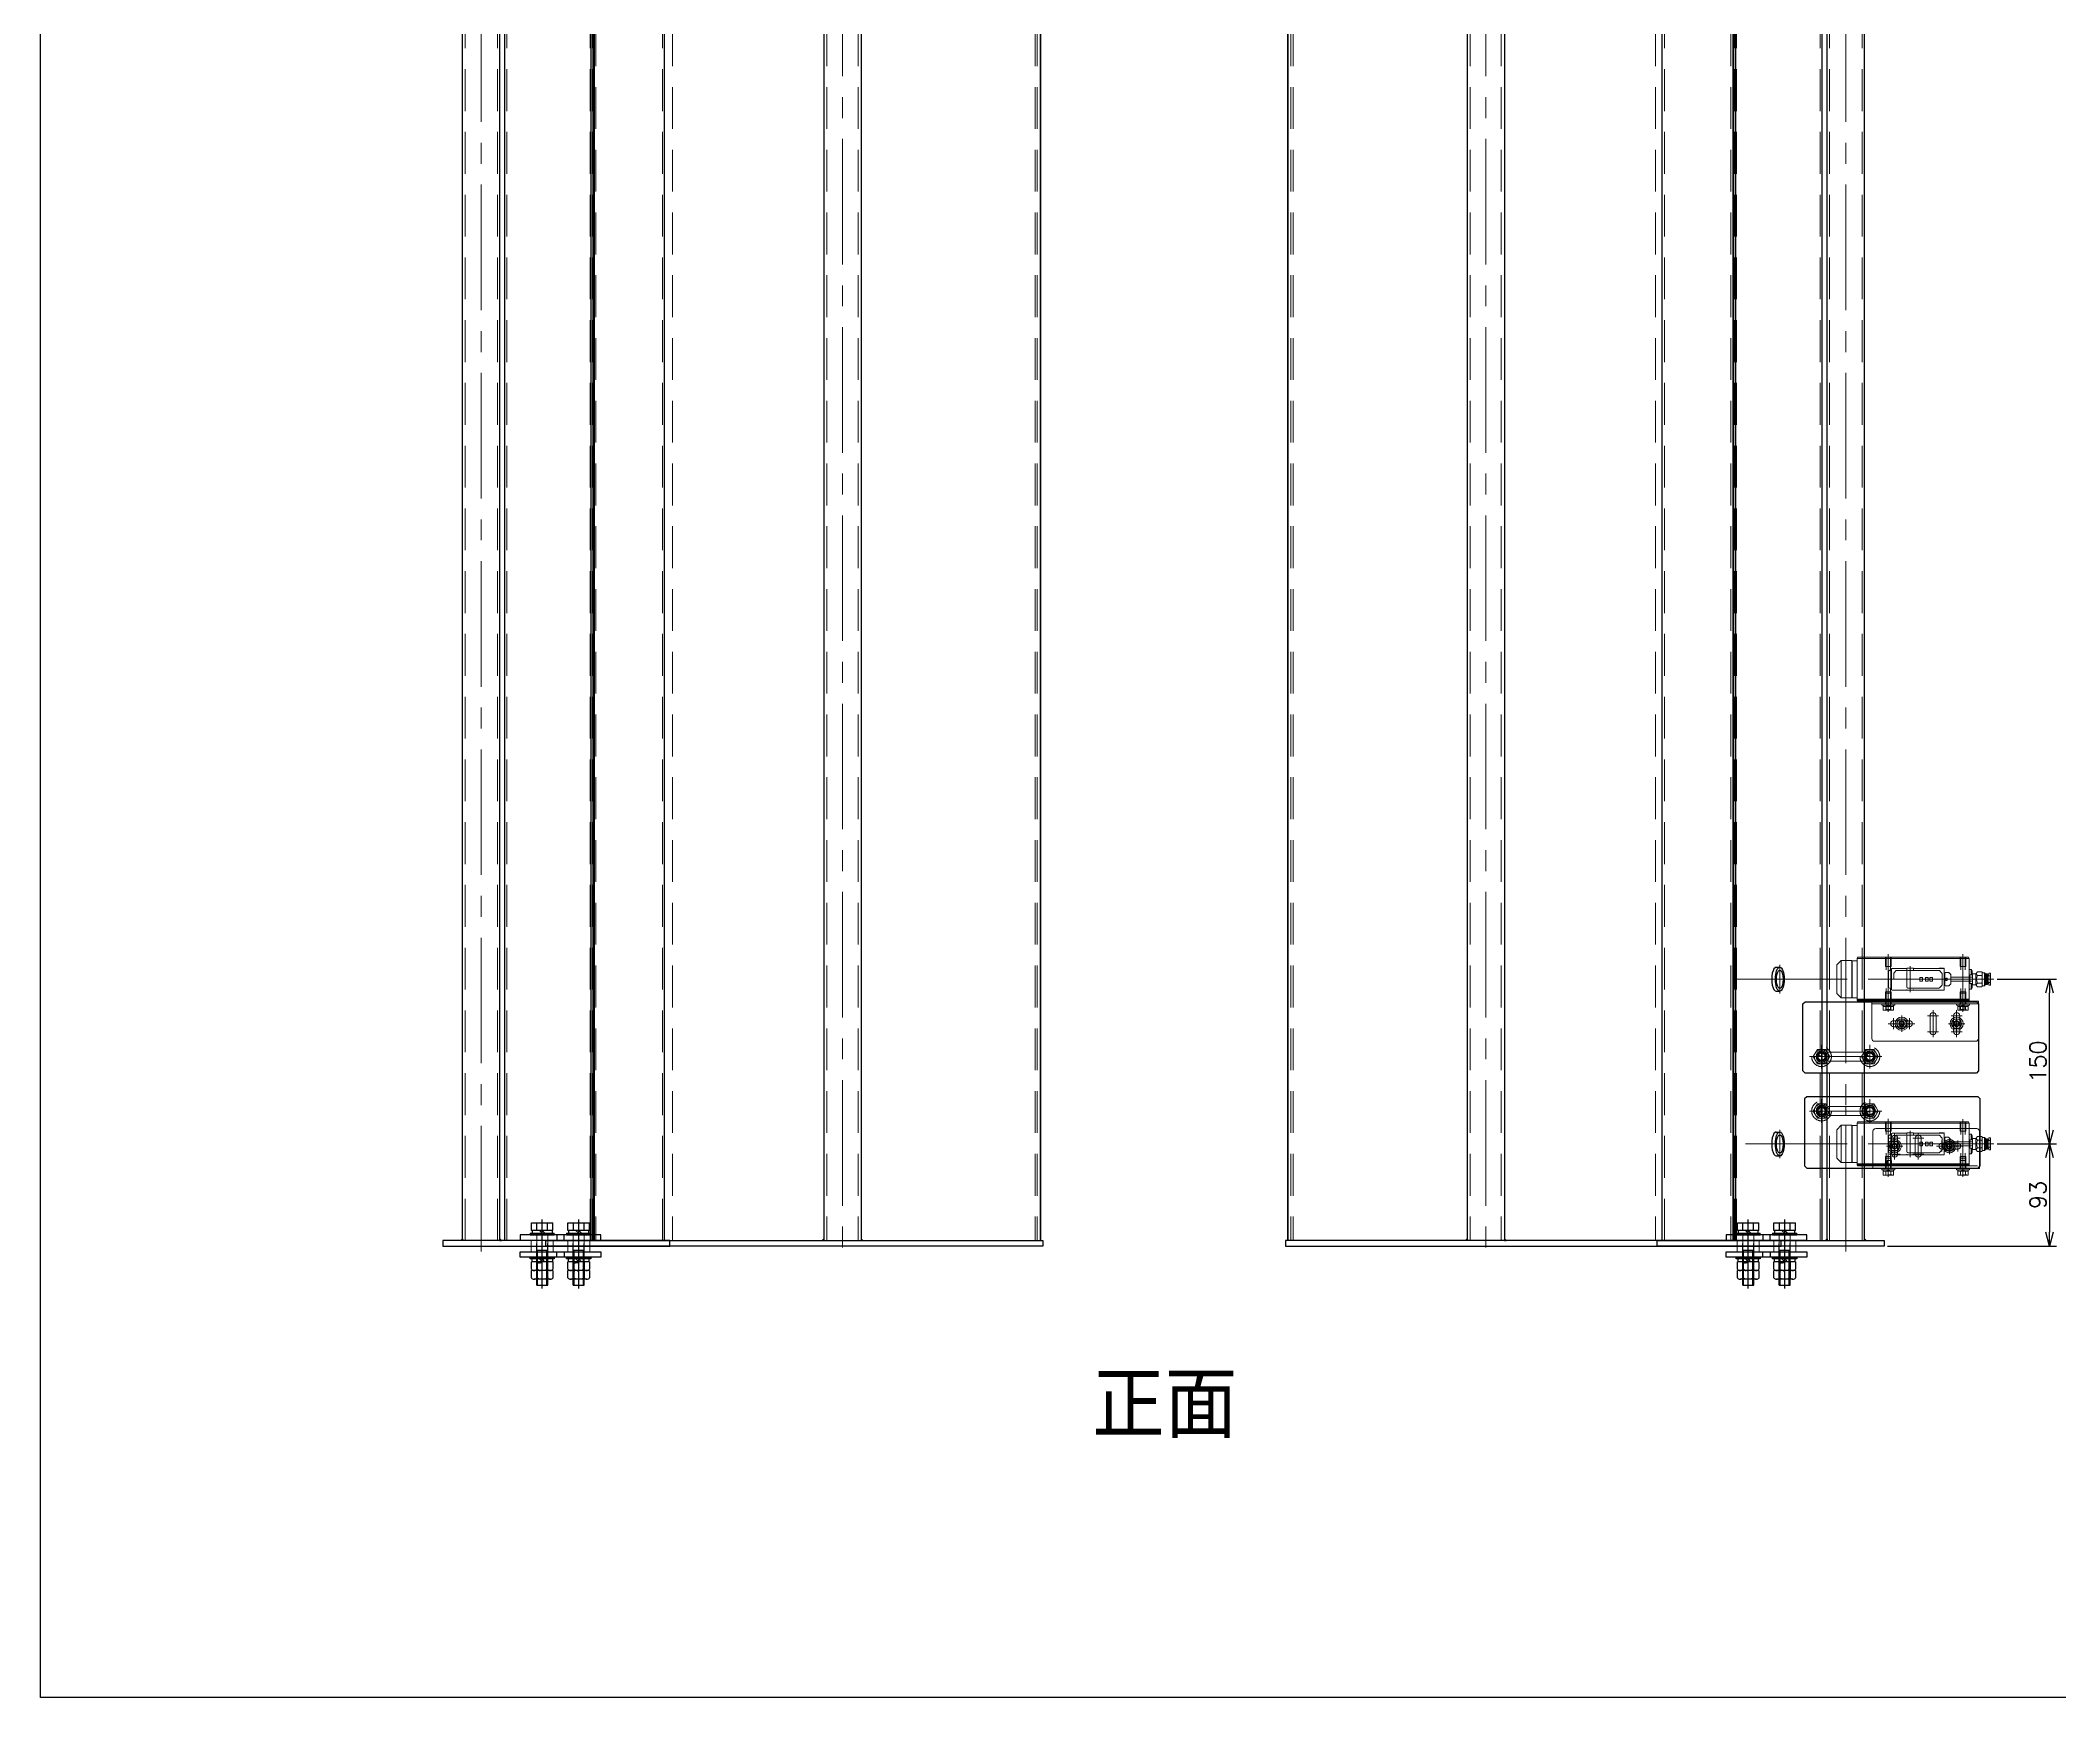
# Model space of a CAD drawing. Header units: millimetres. Extents: x -16130 to 36813, y -8099 to 27484.
# Drawn here: x 1041 to 2881, y -6276 to -4766 of the extents above; entities that cross this region are included whole.
import ezdxf

# ---------------------------------------------------------------- set-up
doc = ezdxf.new("R2010")
doc.units = ezdxf.units.MM
doc.header["$LTSCALE"] = 6
doc.header["$PDMODE"] = 99
doc.header["$PDSIZE"] = 1
doc.linetypes.add('CENTER2', pattern=[28.575, 19.05, -3.175, 3.175, -3.175])
doc.linetypes.add('HIDDEN', pattern=[9.525, 6.35, -3.175])
for name, color, linetype, lineweight in [('01_NORMAL', 7, 'Continuous', 25), ('04_HIDDEN', 2, 'HIDDEN', 13), ('05_CENTER', 4, 'CENTER2', 13), ('08_DIM', 3, 'Continuous', 13)]:
    doc.layers.add(name, color=color, linetype=linetype, lineweight=lineweight)
doc.layers.add('10_DRAFT', color=8, linetype='Continuous', lineweight=0, plot=False)
doc.styles.add('KANJI0', font='txt.shx', dxfattribs={"width": 0.9, "height": 30, "bigfont": 'bigfont'})
doc.styles.add('KSS_TXT', font='txt.shx', dxfattribs={"bigfont": 'extfont2.shx'})
doc.styles.add('KSS_TXT_L', font='txt.shx', dxfattribs={"height": 3, "bigfont": 'extfont2.shx'})
doc.dimstyles.new('KSS_DIM', dxfattribs={"dimtxt": 3, "dimasz": 2.5, "dimexe": 1.25, "dimexo": 0.625, "dimtad": 1, "dimdsep": 46, "dimtxsty": 'KSS_TXT', "dimblk": 'OPEN30', "dimcen": 0, "dimazin": 2, "dimtfac": 0.75, "dimtmove": 0, "dimatfit": 3, "dimldrblk": 'OPEN30', "dimfxl": 1, "dimtolj": 1, "dimarcsym": 0})

# ---------------------------------------------------------------- blocks, each defined once
blk = doc.blocks.new('NCLSS10-20-10.5a_1_1')
at = {"color": 0}
blk.add_lwpolyline([(-10, 0), (10, 0), (10, 10.5), (-10, 10.5)], close=True, dxfattribs=at)
at = {"layer": '04_HIDDEN', "color": 0}
for p, q in [((-5, 10.5), (-5, 0)), ((5, 10.5), (5, 0))]:
    blk.add_line(p, q, dxfattribs=at)
at = {"layer": '10_DRAFT'}
blk.add_line((0, 10.5), (0, 0), dxfattribs=at)
blk = doc.blocks.new('WSSS40-10-5a_1_1')
at = {"color": 0}
blk.add_lwpolyline([(-5, -20), (0, -20), (0, 20), (-5, 20)], close=True, dxfattribs=at)
at = {"layer": '04_HIDDEN', "color": 0}
for p, q in [((-5, 5), (0, 5)), ((-5, -5), (0, -5))]:
    blk.add_line(p, q, dxfattribs=at)
at = {"layer": '10_DRAFT'}
blk.add_line((-5, 0), (0, 0), dxfattribs=at)
blk = doc.blocks.new('M10Nu_1_1_1_1')
at = {"color": 0}
for p, q in [((-9.8, 0), (-9.8, 6.7)), ((-9.8, 0), (9.8, 0)), ((-7.4, 8), (7.4, 8)), ((-4.9, 0), (-4.9, 6.7)), ((4.9, 6.7), (4.9, 0)), ((9.8, 6.7), (9.8, 0))]:
    blk.add_line(p, q, dxfattribs=at)
at = {"color": 0, "linetype": 'CENTER2'}
blk.add_line((0, 8), (0, 0), dxfattribs=at)
at = {"color": 0}
for centre, radius, start, end in [((-7.4, 5.1), 2.94, 33.626, 146.374), ((0, -1.8), 9.8, 60, 120), ((7.4, 5.1), 2.94, 33.626, 146.374)]:
    blk.add_arc(centre, radius, start, end, dxfattribs=at)
at = {"layer": '10_DRAFT', "style": 'KANJI0', "width": 0.82}
blk.add_text('Ｍ１０', height=1.25, dxfattribs=at).set_placement((0.3, 0.1))
blk = doc.blocks.new('M10Nza_1_1_1_1')
at = {"color": 0}
for p, q in [((-9.8, 4), (-9.8, 10.7)), ((-9.8, 4), (9.8, 4)), ((-9.2, 1.5), (-9.2, 4)), ((-7.3, 12), (7.4, 12)), ((-4.9, 4), (-4.9, 10.7)), ((0, 1.5), (-2.5, 4)), ((0, 4), (2.5, 1.5)), ((4.9, 10.7), (4.9, 4)), ((9.2, 4), (9.2, 1.5)), ((9.8, 10.7), (9.8, 4))]:
    blk.add_line(p, q, dxfattribs=at)
at = {"color": 0, "linetype": 'CENTER2'}
blk.add_line((0, 12), (0, 0), dxfattribs=at)
at = {"color": 0}
blk.add_lwpolyline([(-11, 1.5), (11, 1.5), (11, 0), (-11, 0)], close=True, dxfattribs=at)
for centre, radius, start, end in [((-7.3, 9.1), 2.94, 33.626, 146.374), ((0, 2.2), 9.8, 60, 120), ((7.4, 9.1), 2.94, 33.626, 146.374)]:
    blk.add_arc(centre, radius, start, end, dxfattribs=at)
at = {"layer": '10_DRAFT', "style": 'KSS_TXT'}
blk.add_text('M10', height=1.25, dxfattribs=at).set_placement((0.3, 4.1))
blk = doc.blocks.new('A$C7C5040DC_1_1')
at = {"color": 0}
for p, q in [((-11, 1.5), (11, 1.5)), ((-11, 1.5), (-11, 0)), ((-11, 0), (11, 0)), ((-9.8, 11), (9.8, 11)), ((-9.8, 4), (-9.8, 11)), ((9.8, 4), (-9.8, 4)), ((-9.3, 4), (-9.3, 1.5)), ((-4.9, 4), (-4.9, 11)), ((0, 1.5), (-2.5, 4)), ((0, 4), (2.5, 1.5)), ((4.9, 4), (4.9, 11)), ((9.2, 1.5), (9.2, 4)), ((9.8, 4), (9.8, 11)), ((11, 0), (11, 1.5))]:
    blk.add_line(p, q, dxfattribs=at)
at = {"color": 0, "linetype": 'HIDDEN'}
for p, q in [((-5, -46), (-5, 0)), ((5, -46), (5, 0)), ((-5, -14), (5, -14)), ((-4.2, -46), (-4.2, -14)), ((4.2, -46), (4.2, -14)), ((-5, -46), (5, -46))]:
    blk.add_line(p, q, dxfattribs=at)
at = {"color": 0, "linetype": 'CENTER2'}
blk.add_line((0, -49), (0, 14), dxfattribs=at)
at = {"layer": '10_DRAFT', "style": 'KSS_TXT_L'}
blk.add_text('BT-M10x50L,SW,PW', height=0.3, dxfattribs=at).set_placement((5.2, 10.7))
blk = doc.blocks.new('A$C081513DE_1_1')
at = {"color": 0}
for p, q in [((5, 111.5), (2370, 111.5)), ((5, 46.3), (2370, 46.3)), ((5, 44.6), (2370, 44.6)), ((82.1, 7.8), (82.1, 4.5)), ((103.8, 7.8), (103.8, 4.5)), ((232.2, 7.8), (232.2, 4.5)), ((253.9, 7.8), (253.9, 4.5)), ((5, -34.2), (2370, -34.2)), ((5, -38.6), (2370, -38.6)), ((5, -72.6), (2370, -72.6))]:
    blk.add_line(p, q, dxfattribs=at)
for points in [[(0, -90.6), (0, 116.1), (5, 116.1), (5, -90.6)], [(2375, -90.6), (2375, 116.5), (2370, 116.5), (2370, -90.6)], [(1185, 13.6), (1190, 13.6), (1190, -85.6), (1185, -85.6)]]:
    blk.add_lwpolyline(points, close=True, dxfattribs=at)
at = {"color": 3}
for points in [[(5, -38.6), (5, -37.1), (5, -37.1), (6.5, -38.6)], [(2370, -38.6), (2370, -37.1), (2370, -37.1), (2368.5, -38.6)], [(5, -72.6), (5, -74.1), (5, -74.1), (6.5, -72.6)], [(2370, -72.6), (2370, -74.1), (2370, -74.1), (2368.5, -72.6)]]:
    blk.add_lwpolyline(points, close=True, dxfattribs=at)
at = {"color": 0}
for centre in [(93, 7.8), (243, 7.8)]:
    blk.add_ellipse(centre, major_axis=(10.9, 0), ratio=0.369377, start_param=0, end_param=3.141593, dxfattribs=at)
for centre, major_axis in [((93, 4.5), (10.9, 0)), ((93, 4.5), (8.35, 0)), ((243, 4.5), (10.9, 0)), ((243, 4.5), (8.35, 0))]:
    blk.add_ellipse(centre, major_axis=major_axis, ratio=0.369377, dxfattribs=at)
at = {"layer": '04_HIDDEN'}
for p, q in [((5, 109.6), (2370, 109.6)), ((5, 45.8), (2370, 45.8)), ((5, 43.8), (2370, 43.8)), ((5, -32.2), (2370, -32.2)), ((5, -40.7), (2370, -40.7)), ((5, -70.4), (2370, -70.4))]:
    blk.add_line(p, q, dxfattribs=at)
at = {"layer": '05_CENTER'}
for p, q in [((-12, 0), (17, 0)), ((106, 4.5), (80, 4.5)), ((93, 14.2), (93, -1.5)), ((256, 4.5), (230, 4.5)), ((243, 14.2), (243, -1.5)), ((2387, -30.2), (2358, -30.2)), ((-4.9, -55.6), (2390.8, -55.6))]:
    blk.add_line(p, q, dxfattribs=at)
blk = doc.blocks.new('A$C54F2164A_1_1')
at = {"color": 0}
for p, q in [((2370, 419.6), (5, 419.6)), ((2370, 419.2), (5, 419.2)), ((2370, 256.1), (5, 256.1)), ((2370, 222.1), (5, 222.1)), ((2370, 13.9), (5, 13.9))]:
    blk.add_line(p, q, dxfattribs=at)
for points in [[(0, 421.5), (0, -30), (5, -30), (5, 421.5)], [(2375, 421.5), (2375, -30), (2370, -30), (2370, 421.5)]]:
    blk.add_lwpolyline(points, close=True, dxfattribs=at)
blk.add_lwpolyline([(1185, 316.8), (1185, 205.4), (1190, 205.4), (1190, 316.8)], close=True)
at = {"color": 3}
for points in [[(5, 256.1), (5, 257.6), (5, 257.6), (6.5, 256.1)], [(2370, 256.1), (2370, 257.6), (2370, 257.6), (2368.5, 256.1)], [(5, 222.1), (5, 220.6), (5, 220.6), (6.5, 222.1)], [(2370, 222.1), (2370, 220.6), (2370, 220.6), (2368.5, 222.1)]]:
    blk.add_lwpolyline(points, close=True, dxfattribs=at)
at = {"layer": '04_HIDDEN'}
for p, q in [((2370, 416.6), (5, 416.6)), ((2370, 414.6), (5, 414.6)), ((2370, 253.3), (5, 253.3)), ((2370, 224.9), (5, 224.9)), ((2370, 84.4), (5, 84.4)), ((2370, 15.7), (5, 15.7))]:
    blk.add_line(p, q, dxfattribs=at)
at = {"layer": '05_CENTER'}
for p, q in [((2379.9, 239.1), (-15.8, 239.1)), ((-12, 0), (17, 0)), ((2387, 0), (2358, 0))]:
    blk.add_line(p, q, dxfattribs=at)
blk = doc.blocks.new('A$C056027D9_1_1')
at = {"color": 0}
for p, q in [((223.2, 2370), (223.2, 5)), ((257.2, 2370), (257.2, 5)), ((420.2, 2370), (420.2, 5)), ((420.6, 2370), (420.6, 5))]:
    blk.add_line(p, q, dxfattribs=at)
for points in [[(422.6, 2375), (-30, 2375), (-30, 2370), (422.6, 2370)], [(422.6, 0), (-30, 0), (-30, 5), (422.6, 5)]]:
    blk.add_lwpolyline(points, close=True, dxfattribs=at)
at = {"color": 3}
for points in [[(223.2, 2370), (221.7, 2370), (221.7, 2370), (223.2, 2368.5)], [(257.2, 2370), (258.7, 2370), (258.7, 2370), (257.2, 2368.5)], [(223.2, 5), (221.7, 5), (221.7, 5), (223.2, 6.5)], [(257.2, 5), (258.7, 5), (258.7, 5), (257.2, 6.5)]]:
    blk.add_lwpolyline(points, close=True, dxfattribs=at)
blk.add_lwpolyline([(317.8, 1185), (206.5, 1185), (206.5, 1190), (317.8, 1190)], close=True)
at = {"layer": '04_HIDDEN'}
for p, q in [((15.7, 2370), (15.7, 5)), ((85.5, 2370), (85.5, 5)), ((226, 2370), (226, 5)), ((254.4, 2370), (254.4, 5)), ((415.6, 2370), (415.6, 5)), ((417.6, 2370), (417.6, 5))]:
    blk.add_line(p, q, dxfattribs=at)
at = {"layer": '05_CENTER'}
for p, q in [((0, 2387), (0, 2358)), ((240.2, 2379.9), (240.2, -15.8)), ((0, -12), (0, 17))]:
    blk.add_line(p, q, dxfattribs=at)
blk = doc.blocks.new('FT-S1e_1_1')
at = {"color": 0}
for p, q in [((-82, 0), (-82, -34)), ((15, 0), (-82, 0)), ((-82, 0), (-82, -34)), ((15, 0), (-82, 0)), ((-65, -13.25), (-65, -27.75)), ((-65, -13.25), (-65, -27.75)), ((-59.5, -27.75), (-59.5, -13.25)), ((-59.5, -27.75), (-59.5, -13.25)), ((-43.5, -13.25), (-43.5, -27.75)), ((-43.5, -13.25), (-43.5, -27.75)), ((-38, -27.75), (-38, -13.25)), ((-38, -27.75), (-38, -13.25)), ((-4.75, -17.75), (-19.25, -17.75)), ((-4.75, -17.75), (-19.25, -17.75)), ((15, 0), (15, -34)), ((15, 0), (15, -34)), ((12.5, -36.5), (-79.5, -36.5)), ((12.5, -36.5), (-79.5, -36.5)), ((-19.25, -23.25), (-4.75, -23.25)), ((-19.25, -23.25), (-4.75, -23.25))]:
    blk.add_line(p, q, dxfattribs=at)
for centre, radius, start, end in [((-62.25, -13.25), 2.75, 0, 180), ((-62.25, -13.25), 2.75, 0, 180), ((-40.75, -13.25), 2.75, 0, 180), ((-40.75, -13.25), 2.75, 0, 180), ((-19.25, -20.5), 2.75, 90, 270), ((-19.25, -20.5), 2.75, 90, 270), ((-4.75, -20.5), 2.75, 270, 90), ((-4.75, -20.5), 2.75, 270, 90), ((-79.5, -34), 2.5, 180, 270), ((-79.5, -34), 2.5, 180, 270), ((-62.25, -27.75), 2.75, 180, 0), ((-62.25, -27.75), 2.75, 180, 0), ((-40.75, -27.75), 2.75, 180, 0), ((-40.75, -27.75), 2.75, 180, 0), ((12.5, -34), 2.5, 270, 0), ((12.5, -34), 2.5, 270, 0)]:
    blk.add_arc(centre, radius, start, end, dxfattribs=at)
at = {"layer": '04_HIDDEN', "color": 0}
for p, q in [((-82, -2.5), (15, -2.5)), ((-82, -2.5), (15, -2.5)), ((-69, -7.5), (-69, -2.5)), ((-69, -7.5), (-69, -2.5)), ((-69, -7.5), (-65, -7.5)), ((-69, -7.5), (-65, -7.5)), ((-65, -2.5), (-65, -7.5)), ((-65, -2.5), (-65, -7.5)), ((-2, -7.5), (-2, -2.5)), ((-2, -7.5), (-2, -2.5)), ((-2, -7.5), (2, -7.5)), ((-2, -7.5), (2, -7.5)), ((2, -2.5), (2, -7.5)), ((2, -2.5), (2, -7.5))]:
    blk.add_line(p, q, dxfattribs=at)
at = {"layer": '05_CENTER', "color": 0}
for p, q in [((-68, -5.61), (-68, 3.14)), ((0, -5.61), (0, 3.14)), ((-67.25, -13.25), (-57.25, -13.25)), ((-67.25, -13.25), (-57.25, -13.25)), ((-62.25, -8.25), (-62.25, -32.75)), ((-62.25, -8.25), (-62.25, -32.75)), ((-45.75, -13.25), (-35.75, -13.25)), ((-45.75, -13.25), (-35.75, -13.25)), ((-40.75, -8.25), (-40.75, -32.75)), ((-40.75, -8.25), (-40.75, -32.75)), ((-19.25, -15.5), (-19.25, -25.5)), ((-19.25, -15.5), (-19.25, -25.5)), ((-4.75, -15.5), (-4.75, -25.5)), ((-4.75, -15.5), (-4.75, -25.5)), ((-67.25, -27.75), (-57.25, -27.75)), ((-67.25, -27.75), (-57.25, -27.75)), ((-45.75, -27.75), (-35.75, -27.75)), ((-45.75, -27.75), (-35.75, -27.75)), ((-24.25, -20.5), (0.25, -20.5)), ((-24.25, -20.5), (0.25, -20.5))]:
    blk.add_line(p, q, dxfattribs=at)
blk = doc.blocks.new('FT-S1b_1_1')
at = {"color": 0}
for p, q in [((73, 0), (-28, 0)), ((73, 0), (-28, 0)), ((73.5, -1), (73, 0)), ((73.5, -1), (73, 0)), ((-47, -7), (-43, -3)), ((-47, -7), (-43, -3)), ((-47, -33), (-47, -7)), ((-47, -33), (-47, -7)), ((-43, -3), (-33.3, -3)), ((-43, -3), (-43, -37)), ((-43, -3), (-33.3, -3)), ((-43, -3), (-43, -37)), ((-33.3, -3.4), (-33.3, -3)), ((-33.3, -3.4), (-33.3, -3)), ((-33.3, -3.4), (-33, -3.1)), ((-33.3, -3.4), (-33, -3.1)), ((-33.3, -3.4), (-33.3, -36.6)), ((-33.3, -3.4), (-33.3, -36.6)), ((-28.5, -3.1), (-33, -3.1)), ((-33, -3.1), (-33, -36.9)), ((-28.5, -3.1), (-33, -3.1)), ((-33, -3.1), (-33, -36.9)), ((-28, 0), (-28.5, -1)), ((-28, 0), (-28.5, -1)), ((-28.5, -1), (-28.5, -3.1)), ((-28.5, -1), (73.5, -1)), ((-28.5, -1), (-28.5, -3.1)), ((-28.5, -1), (73.5, -1)), ((73.5, -2), (-28.5, -2)), ((73.5, -2), (-28.5, -2)), ((-28.5, -3.1), (-28.5, -36.9)), ((-28.5, -3.1), (-28.5, -36.9)), ((73.5, -11.2), (73.5, -1)), ((73.5, -11.2), (73.5, -1)), ((73.5, -11.2), (73.7, -11)), ((73.5, -11.2), (73.7, -11)), ((73.5, -28.8), (73.5, -11.2)), ((73.5, -28.8), (73.5, -11.2)), ((73.5, -16.1), (74, -16.1)), ((73.5, -16.1), (74, -16.1)), ((73.7, -11), (73.7, -16.1)), ((73.7, -11), (75.5, -11)), ((73.7, -11), (73.7, -16.1)), ((73.7, -11), (75.5, -11)), ((74, -16.3), (74.2, -16.1)), ((74, -16.1), (74, -23.9)), ((74, -16.3), (74.2, -16.1)), ((74, -16.1), (74, -23.9)), ((74.2, -16.1), (76.5, -16.1)), ((74.2, -16.1), (74.2, -23.9)), ((74.2, -16.1), (76.5, -16.1)), ((74.2, -16.1), (74.2, -23.9)), ((76.5, -12.5), (75.5, -11)), ((75.5, -16.1), (75.5, -11)), ((76.5, -12.5), (75.5, -11)), ((75.5, -16.1), (75.5, -11)), ((76.5, -12.5), (76.5, -16.1)), ((76.5, -12.5), (76.5, -16.1)), ((76.5, -16.1), (76.6, -16.1)), ((76.5, -16.1), (76.6, -16.1)), ((76.6, -15), (79.6, -15)), ((76.6, -16.1), (76.6, -15)), ((76.6, -15), (79.6, -15)), ((76.6, -16.1), (76.6, -15)), ((76.6, -16.1), (76.6, -23.9)), ((76.6, -16.1), (76.6, -23.9)), ((81.1, -13.1), (79.6, -15)), ((81.1, -13.1), (79.6, -15)), ((79.6, -15), (79.6, -25)), ((79.6, -15), (79.6, -25)), ((85.3, -13.1), (81.1, -13.1)), ((85.3, -13.1), (81.1, -13.1)), ((85.3, -16.5), (81.1, -16.5)), ((85.3, -16.5), (81.1, -16.5)), ((85.3, -13.1), (85.6, -14.1)), ((85.3, -13.1), (85.6, -14.1)), ((85.6, -14.1), (87.7, -14.1)), ((85.6, -14.1), (85.6, -25.9)), ((85.6, -14.1), (87.7, -14.1)), ((85.6, -14.1), (85.6, -25.9)), ((87.7, -14.1), (88.6, -15.1)), ((87.7, -14.1), (87.7, -25.9)), ((87.7, -14.1), (88.6, -15.1)), ((87.7, -14.1), (87.7, -25.9)), ((88.6, -15.1), (88.6, -15.3)), ((88.6, -15.1), (88.6, -15.3)), ((88.6, -15.3), (89.1, -15.3)), ((88.6, -15.3), (88.6, -24.8)), ((88.6, -15.3), (89.1, -15.3)), ((88.6, -15.3), (88.6, -24.8)), ((89.1, -15.3), (89.3, -15.5)), ((89.1, -15.3), (89.1, -24.8)), ((89.1, -15.3), (89.3, -15.5)), ((89.1, -15.3), (89.1, -24.8)), ((89.3, -15.5), (89.4, -15.3)), ((89.3, -15.5), (89.4, -15.3)), ((89.3, -24.6), (89.3, -15.5)), ((89.3, -24.6), (89.3, -15.5)), ((89.4, -15.3), (90.2, -15.3)), ((89.4, -15.3), (89.4, -24.8)), ((89.4, -15.3), (90.2, -15.3)), ((89.4, -15.3), (89.4, -24.8)), ((90.2, -15.3), (90.3, -15.4)), ((90.2, -15.3), (90.2, -24.8)), ((90.2, -15.3), (90.3, -15.4)), ((90.2, -15.3), (90.2, -24.8)), ((90.3, -15.4), (90.3, -16)), ((90.3, -15.4), (90.3, -16)), ((90.3, -16), (91.2, -16)), ((90.3, -24.1), (90.3, -16)), ((90.3, -16), (91.2, -16)), ((90.3, -24.1), (90.3, -16)), ((90.9, -17), (93.2, -17)), ((90.9, -17), (93.2, -17)), ((91.4, -14.5), (92.9, -14.5)), ((91.4, -14.5), (91.4, -15.8)), ((91.4, -14.5), (92.9, -14.5)), ((91.4, -14.5), (91.4, -15.8)), ((91.4, -15.8), (91.4, -24.3)), ((91.4, -15.8), (91.4, -24.3)), ((93.2, -25.2), (93.2, -14.8)), ((93.2, -25.2), (93.2, -14.8)), ((-47, -33), (-43, -37)), ((-47, -33), (-43, -37)), ((-33.3, -36.6), (-33, -36.9)), ((-33.3, -36.6), (-33.3, -37)), ((-33.3, -36.6), (-33, -36.9)), ((-33.3, -36.6), (-33.3, -37)), ((74, -23.9), (73.5, -23.9)), ((74, -23.9), (73.5, -23.9)), ((73.5, -28.8), (73.7, -29)), ((73.5, -28.8), (73.5, -39)), ((73.5, -28.8), (73.7, -29)), ((73.5, -28.8), (73.5, -39)), ((73.7, -23.9), (73.7, -29)), ((73.7, -23.9), (73.7, -29)), ((73.7, -29), (75.5, -29)), ((73.7, -29), (75.5, -29)), ((74.2, -23.9), (74, -23.7)), ((74.2, -23.9), (74, -23.7)), ((76.5, -23.9), (74.2, -23.9)), ((76.5, -23.9), (74.2, -23.9)), ((75.5, -29), (75.5, -23.9)), ((75.5, -29), (75.5, -23.9)), ((76.5, -27.5), (75.5, -29)), ((76.5, -27.5), (75.5, -29)), ((76.5, -23.9), (76.5, -27.5)), ((76.5, -23.9), (76.6, -23.9)), ((76.5, -23.9), (76.5, -27.5)), ((76.5, -23.9), (76.6, -23.9)), ((76.6, -23.9), (76.6, -25)), ((76.6, -23.9), (76.6, -25)), ((79.6, -25), (76.6, -25)), ((79.6, -25), (76.6, -25)), ((79.6, -25), (81.1, -26.9)), ((79.6, -25), (81.1, -26.9)), ((85.3, -23.5), (81.1, -23.5)), ((85.3, -23.5), (81.1, -23.5)), ((85.3, -26.9), (81.1, -26.9)), ((85.3, -26.9), (81.1, -26.9)), ((85.6, -25.9), (85.3, -26.9)), ((85.6, -25.9), (85.3, -26.9)), ((87.7, -25.9), (85.6, -25.9)), ((87.7, -25.9), (85.6, -25.9)), ((87.7, -25.9), (88.6, -24.9)), ((87.7, -25.9), (88.6, -24.9)), ((88.6, -24.8), (88.6, -24.9)), ((89.1, -24.8), (88.6, -24.8)), ((88.6, -24.8), (88.6, -24.9)), ((89.1, -24.8), (88.6, -24.8)), ((89.3, -24.6), (89.1, -24.8)), ((89.3, -24.6), (89.1, -24.8)), ((89.4, -24.8), (89.3, -24.6)), ((89.4, -24.8), (89.3, -24.6)), ((90.2, -24.8), (89.4, -24.8)), ((90.2, -24.8), (89.4, -24.8)), ((90.3, -24.7), (90.2, -24.8)), ((90.3, -24.7), (90.2, -24.8)), ((91.2, -24.1), (90.3, -24.1)), ((90.3, -24.1), (90.3, -24.7)), ((91.2, -24.1), (90.3, -24.1)), ((90.3, -24.1), (90.3, -24.7)), ((90.9, -23), (93.2, -23)), ((90.9, -23), (93.2, -23)), ((91.4, -24.3), (91.4, -25.5)), ((91.4, -24.3), (91.4, -25.5)), ((92.9, -25.5), (91.4, -25.5)), ((92.9, -25.5), (91.4, -25.5)), ((-43, -37), (-33.3, -37)), ((-43, -37), (-33.3, -37)), ((-28.5, -36.9), (-33, -36.9)), ((-28.5, -36.9), (-33, -36.9)), ((-28.5, -36.9), (-28.5, -39)), ((-28.5, -36.9), (-28.5, -39)), ((-28.5, -39), (-28, -40)), ((-28.5, -39), (73.5, -39)), ((-28.5, -39), (-28, -40)), ((-28.5, -39), (73.5, -39)), ((73, -40), (-28, -40)), ((73, -40), (-28, -40)), ((73, -40), (73.5, -39)), ((73, -40), (73.5, -39))]:
    blk.add_line(p, q, dxfattribs=at)
for centre, radius, start, end in [((82.7, -14.8), 2.37, 150.5581, 226.933), ((82.7, -14.8), 2.37, 150.5581, 226.933), ((88.8, -20), 8.39, 155.608, 204.392), ((88.8, -20), 8.39, 155.608, 204.392), ((79.4, -14.8), 6.16, 343.6571, 13.6572), ((79.4, -14.8), 6.16, 343.6571, 13.6572), ((61.3, -20), 24.2, 351.7868, 8.2132), ((61.3, -20), 24.2, 351.7868, 8.2132), ((91.2, -15.8), 0.2, 270, 0), ((91.2, -15.8), 0.2, 270, 0), ((92.9, -14.8), 0.3, 0, 90), ((92.9, -14.8), 0.3, 0, 90), ((82.7, -25.2), 2.37, 133.067, 209.4419), ((82.7, -25.2), 2.37, 133.067, 209.4419), ((79.4, -25.2), 6.16, 346.3428, 16.3429), ((79.4, -25.2), 6.16, 346.3428, 16.3429), ((91.2, -24.3), 0.2, 0, 90), ((91.2, -24.3), 0.2, 0, 90), ((92.9, -25.2), 0.3, 270, 0), ((92.9, -25.2), 0.3, 270, 0)]:
    blk.add_arc(centre, radius, start, end, dxfattribs=at)
at = {"layer": '04_HIDDEN', "color": 0}
for p, q in [((-2.5, 0), (-2.5, -8.5)), ((-2, 0), (-2, -11.5)), ((2, 0), (2, -11.5)), ((2.5, 0), (2.5, -8.5)), ((65.5, 0), (65.5, -8.5)), ((66, 0), (66, -11.5)), ((70, 0), (70, -11.5)), ((70.5, 0), (70.5, -8.5)), ((2.5, -8.5), (-2.5, -8.5)), ((70.5, -8.5), (65.5, -8.5)), ((-2.5, -40), (-2.5, -31.5)), ((2.5, -31.5), (-2.5, -31.5)), ((-2, -40), (-2, -28.5)), ((2, -40), (2, -28.5)), ((2.5, -40), (2.5, -31.5)), ((65.5, -40), (65.5, -31.5)), ((70.5, -31.5), (65.5, -31.5)), ((66, -40), (66, -28.5)), ((70, -40), (70, -28.5)), ((70.5, -40), (70.5, -31.5))]:
    blk.add_line(p, q, dxfattribs=at)
at = {"layer": '05_CENTER', "color": 0}
for p, q in [((0, 2.1), (0, -42.4)), ((68, 2.1), (68, -42.4)), ((96, -20), (-51.1, -20)), ((0, -42.8), (0, -33.7)), ((0, -42.7), (0, -33.8)), ((68, -42.7), (68, -33.8))]:
    blk.add_line(p, q, dxfattribs=at)
blk = doc.blocks.new('FT-H30b_1_1')
at = {"color": 0}
for p, q in [((2.8, 0), (-2.8, 0)), ((2.8, 0), (-2.8, 0)), ((-19.7, -2.5), (-17.5, -1.2)), ((-19.7, -2.5), (-17.5, -1.2)), ((-19.7, -17.5), (-19.7, -2.5)), ((-19.7, -17.5), (-19.7, -2.5)), ((-19.7, -17.5), (-17.5, -18.8)), ((-19.7, -17.5), (-17.5, -18.8)), ((-17, -1.2), (-17.5, -1.2)), ((-17.5, -1.2), (-17.5, -18.8)), ((-17, -1.2), (-17.5, -1.2)), ((-17.5, -1.2), (-17.5, -18.8)), ((-17, -0.7), (-17, -1.2)), ((-17, -0.7), (-17, -1.2)), ((-17, -1.2), (-17, -18.8)), ((-17, -1.2), (-17, -18.8)), ((-15, -10), (-17, -10)), ((-15, -10), (-17, -10)), ((-3, -0.2), (-16.5, -0.2)), ((-3, -0.2), (-16.5, -0.2)), ((-15, -10), (-15, -15.3)), ((-15, -10), (-15, -15.3)), ((-14.9, -15.6), (-12.6, -17.9)), ((-14.9, -15.6), (-12.6, -17.9)), ((-12.3, -18), (-3, -18)), ((-12.3, -18), (-3, -18)), ((-3, -0.7), (-3, -0.2)), ((-3, -0.7), (-3, -0.2)), ((-3, -17), (-3, -3)), ((-3, -17), (-3, -3)), ((-3, -18), (-3, -19.8)), ((-3, -18), (-3, -19.8)), ((-2, -2), (26.3, -2)), ((-2, -2), (26.3, -2)), ((26.3, -18), (-2, -18)), ((26.3, -18), (-2, -18)), ((3, -0.2), (26.5, -0.2)), ((3, -0.2), (3, -0.7)), ((3, -0.2), (26.5, -0.2)), ((3, -0.2), (3, -0.7)), ((3, -18), (3, -19.8)), ((3, -18), (3, -19.8)), ((8.9, -11.7), (8.9, -8.3)), ((8.9, -8.3), (11.3, -8.3)), ((8.9, -11.7), (8.9, -8.3)), ((8.9, -8.3), (11.3, -8.3)), ((11.3, -11.7), (8.9, -11.7)), ((11.3, -11.7), (8.9, -11.7)), ((11.3, -8.3), (11.3, -11.7)), ((11.3, -8.3), (11.3, -11.7)), ((13.9, -11.7), (13.9, -8.3)), ((13.9, -8.3), (16.3, -8.3)), ((13.9, -11.7), (13.9, -8.3)), ((13.9, -8.3), (16.3, -8.3)), ((16.3, -11.7), (13.9, -11.7)), ((16.3, -11.7), (13.9, -11.7)), ((16.3, -8.3), (16.3, -11.7)), ((16.3, -8.3), (16.3, -11.7)), ((17.9, -11.7), (17.9, -8.3)), ((17.9, -8.3), (20.3, -8.3)), ((17.9, -11.7), (17.9, -8.3)), ((17.9, -8.3), (20.3, -8.3)), ((20.3, -11.7), (17.9, -11.7)), ((20.3, -11.7), (17.9, -11.7)), ((20.3, -8.3), (20.3, -11.7)), ((20.3, -8.3), (20.3, -11.7)), ((26.5, -0.2), (30.5, -0.2)), ((26.5, -0.2), (30.5, -0.2)), ((26.6, -2.1), (28.9, -4.4)), ((26.6, -2.1), (28.9, -4.4)), ((28.9, -15.6), (26.6, -17.9)), ((28.9, -15.6), (26.6, -17.9)), ((30.5, 0), (26.7, 0)), ((30.5, 0), (26.7, 0)), ((29, -15.3), (29, -4.7)), ((29, -15.3), (29, -4.7)), ((29, -10), (31.5, -10)), ((29, -10), (31.5, -10)), ((31, -5), (31, -0.5)), ((31, -5), (31, -0.5)), ((31, -5), (31, -15)), ((31, -5), (31.5, -5)), ((31, -5), (31, -15)), ((31, -5), (31.5, -5)), ((31, -15), (31.5, -15)), ((31, -19.5), (31, -15)), ((31, -15), (31.5, -15)), ((31, -19.5), (31, -15)), ((31.8, -4.4), (31.5, -4.4)), ((31.5, -4.4), (31.5, -5)), ((31.8, -4.4), (31.5, -4.4)), ((31.5, -4.4), (31.5, -5)), ((31.5, -5), (31.5, -15)), ((31.5, -5), (31.5, -15)), ((31.5, -15), (31.5, -15.6)), ((31.5, -15), (31.5, -15.6)), ((31.5, -15.6), (31.8, -15.6)), ((31.5, -15.6), (31.8, -15.6)), ((31.8, -4.4), (31.8, -3.9)), ((31.8, -3.9), (34.8, -3.9)), ((31.8, -4.4), (31.8, -3.9)), ((31.8, -3.9), (34.8, -3.9)), ((31.8, -16.1), (31.8, -15.6)), ((31.8, -16.1), (31.8, -15.6)), ((31.8, -16.1), (34.8, -16.1)), ((31.8, -16.1), (34.8, -16.1)), ((32.6, -8.9), (32.6, -11.1)), ((32.6, -8.9), (33.8, -8.9)), ((32.6, -8.9), (32.6, -11.1)), ((32.6, -8.9), (33.8, -8.9)), ((32.6, -10), (33.8, -10)), ((32.6, -10), (33.8, -10)), ((33.8, -11.1), (32.6, -11.1)), ((33.8, -11.1), (32.6, -11.1)), ((33.8, -11.1), (33.8, -8.9)), ((33.8, -11.1), (33.8, -8.9)), ((36.9, -5.8), (35.1, -4)), ((36.9, -5.8), (35.1, -4)), ((36.9, -14.2), (35.1, -16)), ((36.9, -14.2), (35.1, -16)), ((37, -6.1), (37, -8.2)), ((37, -6.1), (37, -8.2)), ((37, -8.2), (37, -11.8)), ((56.8, -8.2), (37, -8.2)), ((37, -8.2), (37, -11.8)), ((56.8, -8.2), (37, -8.2)), ((37, -11.8), (37, -13.9)), ((56.8, -11.8), (37, -11.8)), ((37, -11.8), (37, -13.9)), ((56.8, -11.8), (37, -11.8)), ((-17, -18.8), (-17.5, -18.8)), ((-17, -18.8), (-17.5, -18.8)), ((-17, -18.8), (-17, -19.3)), ((-17, -18.8), (-17, -19.3)), ((-16.5, -19.8), (-3, -19.8)), ((-16.5, -19.8), (-3, -19.8)), ((-2.8, -20), (2.8, -20)), ((-2.8, -20), (2.8, -20)), ((26.5, -19.8), (3, -19.8)), ((26.5, -19.8), (3, -19.8)), ((26.5, -19.8), (30.5, -19.8)), ((26.5, -19.8), (30.5, -19.8)), ((26.7, -20), (30.5, -20)), ((26.7, -20), (30.5, -20))]:
    blk.add_line(p, q, dxfattribs=at)
for centre, radius, start, end in [((-2.8, -0.2), 0.2, 90, 180), ((-2.8, -0.2), 0.2, 90, 180), ((-16.5, -0.7), 0.5, 90, 180), ((-16.5, -0.7), 0.5, 90, 180), ((-14.5, -15.3), 0.5, 180, 225), ((-14.5, -15.3), 0.5, 180, 225), ((-12.3, -17.5), 0.5, 225, 270), ((-12.3, -17.5), 0.5, 225, 270), ((-2, -3), 1, 90, 180), ((-2, -3), 1, 90, 180), ((-2, -17), 1, 180, 270), ((-2, -17), 1, 180, 270), ((2.8, -0.2), 0.2, 0, 90), ((2.8, -0.2), 0.2, 0, 90), ((26.3, -2.5), 0.5, 45, 90), ((26.3, -2.5), 0.5, 45, 90), ((26.3, -17.5), 0.5, 270, 315), ((26.3, -17.5), 0.5, 270, 315), ((26.7, -0.2), 0.2, 90, 180), ((26.7, -0.2), 0.2, 90, 180), ((28.5, -4.7), 0.5, 0, 45), ((28.5, -4.7), 0.5, 0, 45), ((28.5, -15.3), 0.5, 315, 0), ((28.5, -15.3), 0.5, 315, 0), ((30.5, -0.5), 0.5, 0, 88.8541), ((30.5, -0.5), 0.5, 0, 88.8541), ((30.5, -0.7), 0.5, 0, 90), ((30.5, -0.7), 0.5, 0, 90), ((34.8, -4.4), 0.5, 45, 90), ((34.8, -4.4), 0.5, 45, 90), ((34.8, -15.6), 0.5, 270, 315), ((34.8, -15.6), 0.5, 270, 315), ((36.5, -6.1), 0.5, 0, 45), ((36.5, -6.1), 0.5, 0, 45), ((36.5, -13.9), 0.5, 315, 0), ((36.5, -13.9), 0.5, 315, 0), ((-16.5, -19.3), 0.5, 180, 270), ((-16.5, -19.3), 0.5, 180, 270), ((-2.8, -19.8), 0.2, 180, 270), ((-2.8, -19.8), 0.2, 180, 270), ((2.8, -19.8), 0.2, 270, 0), ((2.8, -19.8), 0.2, 270, 0), ((26.7, -19.8), 0.199, 180, 270), ((26.7, -19.8), 0.199, 180, 270), ((30.5, -19.3), 0.5, 270, 0), ((30.5, -19.3), 0.5, 270, 0), ((30.5, -19.5), 0.5, 273.6243, 0), ((30.5, -19.5), 0.5, 273.6243, 0)]:
    blk.add_arc(centre, radius, start, end, dxfattribs=at)
at = {"layer": '05_CENTER', "color": 0}
for p, q in [((0, 1.9), (0, -21.9)), ((-22.7, -10), (59.8, -10))]:
    blk.add_line(p, q, dxfattribs=at)
blk = doc.blocks.new('A$C71340FE3_1_1')
at = {"color": 0}
for p, q in [((-6, 1), (6, 1)), ((-6, 1), (-6, 0)), ((-6, 0), (6, 0)), ((-4.6, 5.8), (4.6, 5.8)), ((-4.6, 2.3), (-4.6, 5.8)), ((-4.6, 2.3), (-4.6, 1)), ((4.6, 2.3), (-4.6, 2.3)), ((-2.3, 2.3), (-2.3, 5.8)), ((0, 1), (-1.3, 2.3)), ((0, 2.3), (1.3, 1)), ((2.3, 2.3), (2.3, 5.8)), ((4.6, 2.3), (4.6, 5.8)), ((4.6, 1), (4.6, 2.3)), ((6, 0), (6, 1))]:
    blk.add_line(p, q, dxfattribs=at)
at = {"color": 0, "linetype": 'HIDDEN'}
for p, q in [((-2.5, -9.7), (-2.5, 0)), ((-2.1, 0), (-2.1, -9.7)), ((2.1, 0), (2.1, -9.7)), ((2.5, -9.7), (2.5, 0)), ((-2.5, -9.7), (2.5, -9.7))]:
    blk.add_line(p, q, dxfattribs=at)
at = {"color": 0, "linetype": 'CENTER2'}
blk.add_line((0, -11.2), (0, 7.3), dxfattribs=at)
at = {"layer": '10_DRAFT', "style": 'KSS_TXT_L'}
blk.add_text('BT-M5x12L,SW,PW', height=0.3, dxfattribs=at).set_placement((0.2, 5.5))
blk = doc.blocks.new('A$C6C943B69_1_1')
at = {"color": 0}
for p, q in [((-4.6, 0), (-2.3, 4)), ((-2.3, 4), (2.3, 4)), ((2.3, 4), (4.6, 0)), ((-2.3, -4), (-4.6, 0)), ((2.3, -4), (-2.3, -4)), ((4.6, 0), (2.3, -4))]:
    blk.add_line(p, q, dxfattribs=at)
at = {"color": 0, "linetype": 'CENTER2'}
for p, q in [((0, -7.4), (0, 7.4)), ((-7.4, 0), (7.4, 0))]:
    blk.add_line(p, q, dxfattribs=at)
at = {"color": 0}
for radius in [6, 4.6]:
    blk.add_circle((0, 0), radius, dxfattribs=at)
at = {"layer": '10_DRAFT', "style": 'KSS_TXT_L'}
blk.add_text('BT-M5', height=0.3, dxfattribs=at).set_placement((-0.7, -0.6))
blk = doc.blocks.new('A$C3E5F2E43_1_1')
at = {"color": 0}
for p, q in [((-22, 4), (22, 4)), ((-22, -4), (22, -4))]:
    blk.add_line(p, q, dxfattribs=at)
for centre, start, end in [((-22, 0), 90, 270), ((22, 0), 270, 90)]:
    blk.add_arc(centre, 4, start, end)
at = {"layer": '04_HIDDEN', "color": 0}
for centre in [(-22, 0), (22, 0)]:
    blk.add_circle(centre, 3.32, dxfattribs=at)
for centre, start, end in [((-22, 0), 270, 90), ((22, 0), 90, 270)]:
    blk.add_arc(centre, 4, start, end, dxfattribs=at)
at = {"layer": '05_CENTER', "color": 0}
for p, q in [((28.6, 0), (-28.6, 0)), ((-22, -6.7), (-22, 6.7)), ((22, -6.7), (22, 6.7))]:
    blk.add_line(p, q, dxfattribs=at)
at = {"layer": '10_DRAFT'}
blk.add_line((0, 4), (0, -4), dxfattribs=at)
blk = doc.blocks.new('8b_1_1')
at = {"color": 0, "linetype": 'CENTER2'}
for p, q in [((10.9, 0), (-10.9, 0)), ((0, -10.9), (0, 10.9))]:
    blk.add_line(p, q, dxfattribs=at)
at = {"color": 0}
for p, q in [((-3.8, 6.5), (-7.5, 0)), ((-3.8, 6.5), (-7.5, 0)), ((-7.5, 0), (-3.8, -6.5)), ((-7.5, 0), (-3.8, -6.5)), ((3.8, 6.5), (-3.8, 6.5)), ((3.8, 6.5), (-3.8, 6.5)), ((7.5, 0), (3.8, 6.5)), ((7.5, 0), (3.8, 6.5)), ((3.8, -6.5), (7.5, 0)), ((3.8, -6.5), (7.5, 0)), ((-3.8, -6.5), (3.8, -6.5)), ((-3.8, -6.5), (3.8, -6.5))]:
    blk.add_line(p, q, dxfattribs=at)
for radius in [9, 6.5, 4, 3.25]:
    blk.add_circle((0, 0), radius, dxfattribs=at)
at = {"layer": '10_DRAFT', "style": 'KSS_TXT'}
blk.add_text('M8', height=1, dxfattribs=at).set_placement((0.8, 0.1))
blk = doc.blocks.new('M5tz_1_1_1')
at = {"color": 0}
for radius in [2.5, 2.5, 2]:
    blk.add_circle((0, 0), radius, dxfattribs=at)
blk.add_circle((0, 0), 2)
at = {"layer": '05_CENTER'}
for p, q in [((5.1, 0), (-5.1, 0)), ((0, -5.1), (0, 5.1))]:
    blk.add_line(p, q, dxfattribs=at)
blk = doc.blocks.new('A$C68099B69_1_1')
at = {"color": 0}
blk.add_lwpolyline([(-26, 45), (130, 45), (132, 43), (132, -18), (130, -20), (-26, -20), (-28, -18), (-28, 43)], close=True, dxfattribs=at)
for centre in [(72.5, 32), (116.5, 32)]:
    blk.add_circle(centre, 5, dxfattribs=at)
at = {"layer": '05_CENTER'}
for p, q in [((72.5, 39.3), (72.5, 24.7)), ((116.5, 39.3), (116.5, 24.7)), ((79.8, 32), (65.2, 32)), ((123.8, 32), (109.2, 32))]:
    blk.add_line(p, q, dxfattribs=at)
at = {"xscale": -1, "rotation": 180}
for p in [(0, 0), (50, 0, 0)]:
    blk.add_blockref('M5tz_1_1_1', p, dxfattribs=at)
blk = doc.blocks.new('A$C68099F70_1_1')
at = {"layer": '05_CENTER', "color": 1}
blk.add_line((8.3, 30), (91.2, 30), dxfattribs=at)
at = {"color": 4, "xscale": -1}
for name, p in [('FT-S1e_1_1', (-106.8, 52.5)), ('FT-S1b_1_1', (-38.8, 50))]:
    blk.add_blockref(name, p, dxfattribs=at)
at = {"xscale": -1}
for p in [(-106.8, 52.5), (-38.8, 52.5)]:
    blk.add_blockref('A$C71340FE3_1_1', p, dxfattribs=at)
at = {"layer": '01_NORMAL', "xscale": -1, "rotation": 180}
blk.add_blockref('A$C68099B69_1_1', (-94.5, 32), dxfattribs=at)
at = {"layer": '04_HIDDEN', "xscale": -1, "rotation": 180}
for p in [(-94.5, 32), (-44.5, 32, 0)]:
    blk.add_blockref('A$C6C943B69_1_1', p, dxfattribs=at)
at = {"layer": '04_HIDDEN', "color": 4}
for name, p in [('8b_1_1', (-22, 0)), ('A$C3E5F2E43_1_1', (0, 0)), ('8b_1_1', (22, 0))]:
    blk.add_blockref(name, p, dxfattribs=at)
at = {"layer": '10_DRAFT', "xscale": -1}
blk.add_blockref('FT-H30b_1_1', (-58.7, 40), dxfattribs=at)
blk = doc.blocks.new('A$C68097B02_1_1')
at = {"color": 0}
blk.add_lwpolyline([(-18, -45), (138, -45), (140, -43), (140, 18), (138, 20), (-18, 20), (-20, 18), (-20, -43)], close=True, dxfattribs=at)
for centre in [(79, -30), (123, -30)]:
    blk.add_circle(centre, 5, dxfattribs=at)
at = {"layer": '05_CENTER'}
for p, q in [((86.3, -30), (71.7, -30)), ((79, -37.3), (79, -22.7)), ((130.3, -30), (115.7, -30)), ((123, -37.3), (123, -22.7))]:
    blk.add_line(p, q, dxfattribs=at)
for p in [(0, 0), (50, 0, 0)]:
    blk.add_blockref('M5tz_1_1_1', p)
blk = doc.blocks.new('A$C6809A01A_1_1')
at = {"color": 4}
blk.add_line((-23.7, -48), (-120.7, -48), dxfattribs=at)
at = {"layer": '05_CENTER', "color": 1}
blk.add_line((8.3, -70.5), (99.2, -70.5), dxfattribs=at)
at = {"color": 4, "xscale": -1, "rotation": 180}
blk.add_blockref('FT-S1e_1_1', (-38.8, -50.5), dxfattribs=at)
at = {"xscale": -1, "rotation": 180}
for p in [(-101, -30), (-51, -30, 0)]:
    blk.add_blockref('A$C6C943B69_1_1', p, dxfattribs=at)
at = {"color": 4, "xscale": -1}
blk.add_blockref('FT-S1b_1_1', (-38.8, -50.5), dxfattribs=at)
at = {"xscale": -1}
for p in [(-106.8, -48), (-38.8, -48)]:
    blk.add_blockref('A$C71340FE3_1_1', p, dxfattribs=at)
at = {"layer": '01_NORMAL', "xscale": -1, "rotation": 180}
blk.add_blockref('A$C68097B02_1_1', (-101, -30), dxfattribs=at)
at = {"layer": '04_HIDDEN', "color": 4, "xscale": -1, "rotation": 180}
for name, p in [('8b_1_1', (-22, 0)), ('A$C3E5F2E43_1_1', (0, 0)), ('8b_1_1', (22, 0))]:
    blk.add_blockref(name, p, dxfattribs=at)
at = {"layer": '10_DRAFT', "xscale": -1}
blk.add_blockref('FT-H30b_1_1', (-58.7, -60.5), dxfattribs=at)
blk = doc.blocks.new('_Open30')
at = {"color": 0, "linetype": 'ByBlock', "lineweight": -2}
for p, q in [((-1, 0.27), (0, 0)), ((0, 0), (-1, -0.27)), ((0, 0), (-1, 0))]:
    blk.add_line(p, q, dxfattribs=at)
blk = doc.blocks.new('*D3034')
at = {"layer": '08_DIM', "color": 0, "lineweight": -2, "transparency": 16777216}
for p, q in [((2823.5, -5771.4), (2877.6, -5771.4)), ((2871.4, -5783.9), (2871.4, -5851.9)), ((2723.8, -5864.4), (2877.6, -5864.4))]:
    blk.add_line(p, q, dxfattribs=at)
at = {"layer": 'Defpoints', "color": 0, "transparency": 16777216}
for p in [(2820.4, -5771.4), (2720.7, -5864.4), (2871.4, -5864.4)]:
    blk.add_point(p, dxfattribs=at)
at = {"layer": '08_DIM', "color": 0, "lineweight": -2, "transparency": 16777216, "xscale": 12.5, "yscale": 12.5, "zscale": 12.5}
for p, rotation in [((2871.4, -5771.4), 90), ((2871.4, -5864.4), 270)]:
    blk.add_blockref('_Open30', p, dxfattribs=dict(at, rotation=rotation))
at = {"layer": '08_DIM', "color": 0, "transparency": 16777216, "insert": (2860.8, -5817.9), "char_height": 15, "attachment_point": 5, "rotation": 90, "style": 'KSS_TXT'}
blk.add_mtext('\\A1;93', dxfattribs=at)
blk = doc.blocks.new('*D3035')
at = {"layer": '08_DIM', "color": 0, "lineweight": -2, "transparency": 16777216}
for p, q in [((2823.5, -5621.4), (2877.6, -5621.4)), ((2871.4, -5758.9), (2871.4, -5633.9)), ((2823.5, -5771.4), (2877.6, -5771.4))]:
    blk.add_line(p, q, dxfattribs=at)
at = {"layer": 'Defpoints', "color": 0, "transparency": 16777216}
for p in [(2820.4, -5621.4), (2871.4, -5621.4), (2820.4, -5771.4)]:
    blk.add_point(p, dxfattribs=at)
at = {"layer": '08_DIM', "color": 0, "lineweight": -2, "transparency": 16777216, "xscale": 12.5, "yscale": 12.5, "zscale": 12.5}
for p, rotation in [((2871.4, -5621.4), 90), ((2871.4, -5771.4), 270)]:
    blk.add_blockref('_Open30', p, dxfattribs=dict(at, rotation=rotation))
at = {"layer": '08_DIM', "color": 0, "transparency": 16777216, "insert": (2860.8, -5696.4), "char_height": 15, "attachment_point": 5, "rotation": 90, "style": 'KSS_TXT'}
blk.add_mtext('\\A1;150', dxfattribs=at)
blk = doc.blocks.new('A$C6809BD2C_1_1')
at = {"color": 0}
for p, q in [((-72.5, 5), (-72.5, 2370)), ((-38.5, 5), (-38.5, 2370)), ((-34.2, 5), (-34.2, 2370)), ((44.6, 5), (44.6, 2370)), ((46.3, 5), (46.3, 2370)), ((111.5, 5), (111.5, 2370))]:
    blk.add_line(p, q, dxfattribs=at)
for points in [[(-90.5, 2375), (116.5, 2375), (116.5, 2370), (-90.5, 2370)], [(13.7, 1185), (13.7, 1190), (-85.5, 1190), (-85.5, 1185)], [(-90.5, 0), (116.1, 0), (116.1, 5), (-90.5, 5)]]:
    blk.add_lwpolyline(points, close=True, dxfattribs=at)
at = {"color": 3}
for points in [[(-72.5, 2370), (-74, 2370), (-74, 2370), (-72.5, 2368.5)], [(-38.5, 2370), (-37, 2370), (-37, 2370), (-38.5, 2368.5)], [(-72.5, 5), (-74, 5), (-74, 5), (-72.5, 6.5)], [(-38.5, 5), (-37, 5), (-37, 5), (-38.5, 6.5)]]:
    blk.add_lwpolyline(points, close=True, dxfattribs=at)
at = {"layer": '04_HIDDEN'}
for p, q in [((-70.3, 5), (-70.3, 2370)), ((-40.6, 5), (-40.6, 2370)), ((-32.2, 5), (-32.2, 2370)), ((43.8, 5), (43.8, 2370)), ((45.8, 5), (45.8, 2370)), ((109.6, 5), (109.6, 2370))]:
    blk.add_line(p, q, dxfattribs=at)
at = {"layer": '05_CENTER'}
for p, q in [((-55.5, -4.9), (-55.5, 2390.8)), ((0, 2387), (0, 2358)), ((0, -12), (0, 17))]:
    blk.add_line(p, q, dxfattribs=at)

msp = doc.modelspace()

# ---------------------------------------------------------------- linework, layer by layer
at = {"color": 0}
msp.add_line((1545.66182, -3575.44453), (1545.66182, -5859.44453), dxfattribs=at)
at = {"color": 2}
msp.add_lwpolyline([(1041.39534, -1221.80001), (9149.08984, -1221.80001), (9149.08984, -6275.67349), (1041.39534, -6275.67349)], close=True, dxfattribs=at)

# ---------------------------------------------------------------- block references
for name, p, rotation in [('A$C081513DE_1_1', (2630.13561, -5864.44453), 90), ('A$C54F2164A_1_1', (2596.89111, -5864.44453), 90), ('M10Nza_1_1_1_1', (1498.48221, -5874.69453), 180), ('M10Nza_1_1_1_1', (1531.73111, -5874.69453), 180), ('M10Nza_1_1_1_1', (2596.89111, -5874.69453), 180), ('M10Nza_1_1_1_1', (2630.13561, -5874.69453), 180), ('M10Nu_1_1_1_1', (1498.48221, -5886.69453), 180), ('M10Nu_1_1_1_1', (1531.73111, -5886.69453), 180), ('M10Nu_1_1_1_1', (2596.89111, -5886.69453), 180), ('M10Nu_1_1_1_1', (2630.13561, -5886.69453), 180)]:
    msp.add_blockref(name, p, dxfattribs=dict(rotation=rotation))
for name, p in [('A$C056027D9_1_1', (1531.73111, -5864.44453)), ('A$C7C5040DC_1_1', (1498.48224, -5854.19453)), ('A$C7C5040DC_1_1', (1531.73114, -5854.19453)), ('A$C7C5040DC_1_1', (2596.89114, -5854.19453)), ('A$C7C5040DC_1_1', (2630.13564, -5854.19453))]:
    msp.add_blockref(name, p)
at = {"color": 4, "rotation": 270}
for p in [(1498.48221, -5859.19453), (1531.73111, -5859.19453), (2596.89111, -5859.19453), (2630.13561, -5859.19453)]:
    msp.add_blockref('WSSS40-10-5a_1_1', p, dxfattribs=at)
at = {"color": 4, "xscale": -1, "rotation": 270}
for p in [(1498.48221, -5869.69453), (1531.73111, -5869.69453), (2596.89111, -5869.69453), (2630.13561, -5869.69453)]:
    msp.add_blockref('WSSS40-10-5a_1_1', p, dxfattribs=at)
at = {"layer": '01_NORMAL'}
msp.add_blockref('A$C6809BD2C_1_1', (1498.48221, -5864.44453), dxfattribs=at)
at = {"layer": '04_HIDDEN', "color": 4}
for p in [(1498.48221, -5869.69453), (1531.73111, -5869.69453), (2596.89111, -5869.69453), (2630.13561, -5869.69453)]:
    msp.add_blockref('NCLSS10-20-10.5a_1_1', p, dxfattribs=at)
at = {"layer": '08_DIM', "rotation": 180}
for name, p in [('A$C6809A01A_1_1', (2685.69077, -5691.94453)), ('A$C68099F70_1_1', (2685.69077, -5741.44465))]:
    msp.add_blockref(name, p, dxfattribs=at)

# ---------------------------------------------------------------- texts
at = {"layer": '08_DIM', "style": 'KSS_TXT'}
msp.add_text('正面', height=60, dxfattribs=at).set_placement((1999.48062, -6039.30668))

# ---------------------------------------------------------------- dimensions: what is measured, and where the dimension line sits
at = {"layer": '08_DIM', "color": 1}
for base, p2, picture, middle in [((2871.38963, -5621.44453), (2820.40222, -5621.44453), '*D3035', (2860.75421, -5696.44459)), ((2871.38963, -5864.44453), (2720.72296, -5864.44453), '*D3034', (2860.76463, -5817.94459))]:
    dim = msp.add_linear_dim(base=base, p1=(2820.40222, -5771.44465), p2=p2, angle=90, dimstyle='KSS_DIM', override={"dimscale": 5}, dxfattribs=at)
    dim.commit()
    dim.dimension.update_dxf_attribs({"geometry": picture, "text_midpoint": middle})

doc.saveas('drawing.dxf')
